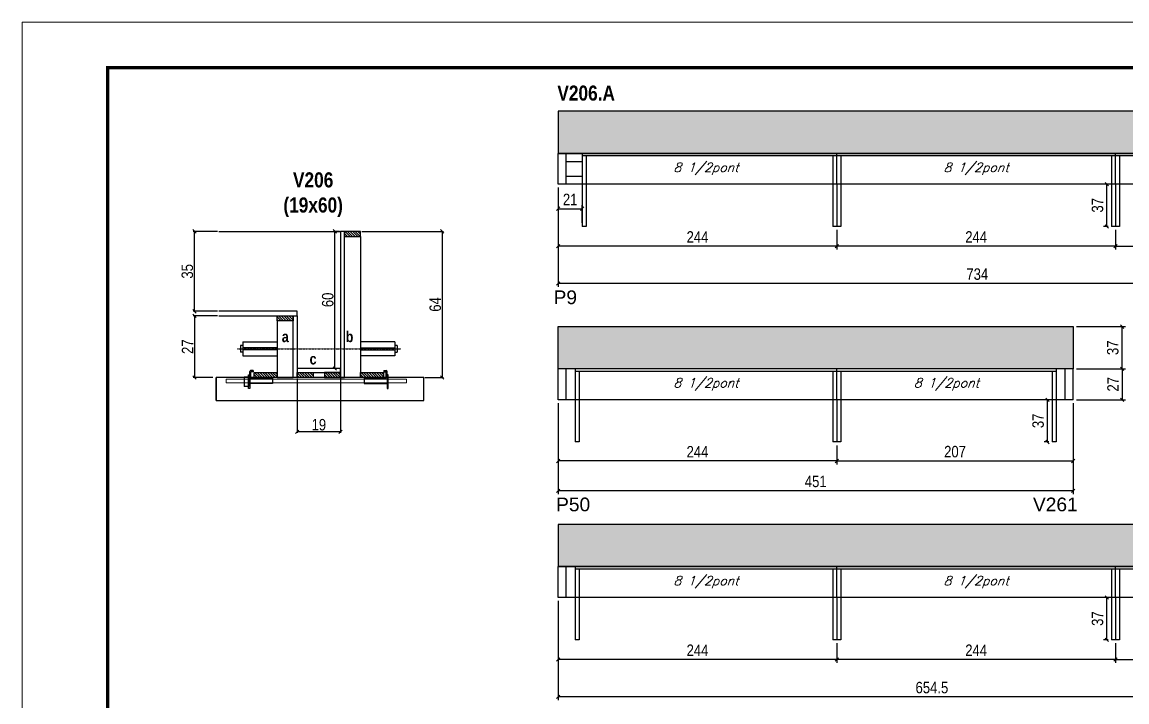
# Model space of a CAD drawing. Extents: x 3309 to 9590, y -2522 to 15424.
# Drawn here: x 4908 to 5875, y 11715 to 12311 of the extents above; entities that cross this region are included whole.
import ezdxf

# ---------------------------------------------------------------- set-up
doc = ezdxf.new("R2010")
doc.units = 0
doc.linetypes.add('DASHED', pattern=[0.75, 0.5, -0.25])
doc.linetypes.add('HIDDEN', pattern=[0.375, 0.25, -0.125])
for name, color, linetype in [('5', 5, 'Continuous'), ('barrote', 251, 'Continuous'), ('COTA', 241, 'Continuous'), ('detalhes', 4, 'Continuous'), ('NOMENCLATURA', 7, 'Continuous'), ('Painéis', 200, 'Continuous'), ('presilha', 1, 'Continuous'), ('SARR_2.2x10', 60, 'Continuous'), ('SARR_2.2x7', 40, 'Continuous'), ('SARR_3.5x7', 81, 'Continuous'), ('TENSOR', 3, 'Continuous'), ('texto', 7, 'Continuous')]:
    doc.layers.add(name, color=color, linetype=linetype)
for name, color, linetype, lineweight in [('CONCRETO', 251, 'Continuous', 25), ('Folhas', 255, 'Continuous', 9), ('SARRAFO DE PRESSAO', 251, 'DASHED', 9), ('SCO-___-LAJ', 2, 'Continuous', 0)]:
    doc.layers.add(name, color=color, linetype=linetype, lineweight=lineweight)
doc.styles.add('COTA TECNICA', font='techl___.ttf', dxfattribs={"height": 10})
doc.styles.add('COTA TECNICA 2X', font='techl___.ttf', dxfattribs={"height": 10})
doc.styles.add('Romans', font='romans.shx')
doc.styles.get("Standard").update_dxf_attribs({"font": 'arial.ttf'})
doc.styles.add('TECNICA', font='techb___.ttf', dxfattribs={"height": 10})
doc.dimstyles.new('PAINEL', dxfattribs={"dimtxt": 10, "dimasz": 3, "dimexe": 3, "dimexo": 3, "dimgap": 3, "dimtad": 1, "dimdec": 1, "dimzin": 12, "dimdsep": 46, "dimtxsty": 'COTA TECNICA', "dimblk1": 'OBLIQUE', "dimblk2": 'OBLIQUE', "dimsah": 1, "dimcen": 0.9, "dimclrd": 4, "dimclre": 4, "dimclrt": 240, "dimadec": 1, "dimazin": 3, "dimtfac": 1, "dimtdec": 1, "dimtmove": 0, "dimatfit": 3, "dimfxl": 1, "dimtolj": 1, "dimtzin": 12, "dimarcsym": 0})
doc.dimstyles.new('SECAO', dxfattribs={"dimscale": 0.333333, "dimtxt": 5, "dimasz": 9, "dimexe": 3, "dimexo": 3, "dimgap": 3, "dimtad": 1, "dimdec": 1, "dimlfac": 0.5, "dimzin": 12, "dimdsep": 46, "dimtxsty": 'COTA TECNICA 2X', "dimblk1": 'OBLIQUE', "dimblk2": 'OBLIQUE', "dimsah": 1, "dimcen": 0.9, "dimclrd": 4, "dimclre": 4, "dimclrt": 240, "dimadec": 1, "dimazin": 3, "dimtfac": 1, "dimtdec": 1, "dimtmove": 0, "dimatfit": 3, "dimfxl": 1, "dimtolj": 1, "dimtzin": 12, "dimarcsym": 0})
pattern_1 = [(135, (38384.258, -111512.7385), (-1.122532015, -1.122532015), [])]

# ---------------------------------------------------------------- blocks, each defined once
blk = doc.blocks.new('9999999999')
at = {"layer": 'Folhas'}
blk.add_lwpolyline([(98138.98, 34190.21), (99623.98, 34190.21), (99623.98, 35240.21), (98138.98, 35240.21)], close=True, dxfattribs=at)
at = {"layer": 'Folhas', "color": 30, "const_width": 3}
blk.add_lwpolyline([(98213.98, 34230.21), (99583.98, 34230.21), (99583.98, 35200.21), (98213.98, 35200.21)], close=True, dxfattribs=at)
blk = doc.blocks.new('_Oblique')
at = {"color": 0, "linetype": 'ByBlock', "lineweight": -2}
blk.add_line((-0.5, -0.5), (0.5, 0.5), dxfattribs=at)
blk = doc.blocks.new('*D262')
at = {"layer": 'COTA', "color": 4, "lineweight": -2, "transparency": 16777216}
for p, q in [((5148.72, 11998.43), (5148.72, 11950.96)), ((5186.72, 11998.43), (5186.72, 11950.96)), ((5186.72, 11951.96), (5148.72, 11951.96))]:
    blk.add_line(p, q, dxfattribs=at)
at = {"layer": 'Defpoints', "color": 0, "transparency": 16777216}
for p in [(5148.72, 11999.43), (5186.72, 11999.43), (5148.72, 11951.96)]:
    blk.add_point(p, dxfattribs=at)
at = {"layer": 'COTA', "color": 4, "lineweight": -2, "transparency": 16777216, "xscale": 3, "yscale": 3, "zscale": 3, "rotation": 180}
blk.add_blockref('_Oblique', (5148.72, 11951.96), dxfattribs=at)
at = {"layer": 'COTA', "color": 4, "lineweight": -2, "transparency": 16777216, "xscale": 3, "yscale": 3, "zscale": 3}
blk.add_blockref('_Oblique', (5186.72, 11951.96), dxfattribs=at)
at = {"layer": 'COTA', "color": 240, "transparency": 16777216, "insert": (5167.72, 11958.05), "char_height": 10, "attachment_point": 5, "style": 'COTA TECNICA 2X'}
blk.add_mtext('\\A1;19', dxfattribs=at)
blk = doc.blocks.new('PRESILHA METÁLICA 1')
at = {"layer": 'presilha'}
for p, q in [((6, 15.5), (7.5, 15.5)), ((6, -2.5), (6, 15.5)), ((7.5, 10.6), (7.5, 19.9)), ((7.5, 15.5), (7.5, -2.5)), ((12, 21), (8.6, 21)), ((9, 11.6), (9, 18.9)), ((12, 19.5), (9.6, 19.5)), ((12, 21), (12, 19.5)), ((0, 13), (6, 13)), ((0, 13), (0, 0)), ((6, 0), (0, 0)), ((6, 13), (6, 0)), ((37.5, 4.1), (7.5, 4.1)), ((37.5, 11), (9.6, 11)), ((37.5, 11), (37.5, 4.1)), ((7.5, -2.5), (6, -2.5))]:
    blk.add_line(p, q, dxfattribs=at)
for centre, radius, start, end in [((8.6, 19.9), 1.14, 90, 180), ((9.6, 18.9), 0.57, 90, 180), ((9.6, 11.6), 0.57, 180, 270)]:
    blk.add_arc(centre, radius, start, end, dxfattribs=at)
blk = doc.blocks.new('PRESILHA METÁLICA 2')
at = {"layer": 'presilha'}
for p, q in [((-5.2, 23.5), (-5.2, 22)), ((-5.2, 23.5), (-1.9, 23.5)), ((-5.2, 22), (-2.8, 22)), ((-2.2, 14.1), (-2.2, 21.4)), ((0.8, 18), (-0.8, 18)), ((-0.8, 18), (-0.8, 0)), ((-0.8, 14.6), (-0.8, 22.4)), ((0.8, 0), (0.8, 18)), ((-30.8, 13.5), (-30.8, 6.6)), ((-30.8, 13.5), (-2.8, 13.5)), ((-30.8, 6.6), (-0.8, 6.6)), ((-0.8, 0), (0.8, 0))]:
    blk.add_line(p, q, dxfattribs=at)
for centre, radius, start, end in [((-2.8, 21.4), 0.57, 0, 90), ((-1.9, 22.4), 1.14, 0, 90), ((-2.8, 14.1), 0.57, 270, 0)]:
    blk.add_arc(centre, radius, start, end, dxfattribs=at)
blk = doc.blocks.new('*D263')
at = {"layer": 'COTA', "color": 4, "lineweight": -2, "transparency": 16777216}
for p, q in [((5205.32, 12127.43), (5276.77, 12127.43)), ((5275.77, 12127.43), (5275.77, 11999.43)), ((5260.53, 11999.43), (5276.77, 11999.43))]:
    blk.add_line(p, q, dxfattribs=at)
at = {"layer": 'Defpoints', "color": 0, "transparency": 16777216}
for p in [(5204.32, 12127.43), (5259.53, 11999.43), (5275.77, 11999.43)]:
    blk.add_point(p, dxfattribs=at)
at = {"layer": 'COTA', "color": 4, "lineweight": -2, "transparency": 16777216, "xscale": 3, "yscale": 3, "zscale": 3}
for p, rotation in [((5275.77, 12127.43), 90), ((5275.77, 11999.43), 270)]:
    blk.add_blockref('_Oblique', p, dxfattribs=dict(at, rotation=rotation))
at = {"layer": 'COTA', "color": 240, "transparency": 16777216, "insert": (5269.66, 12063.43), "char_height": 10, "attachment_point": 5, "rotation": 90, "style": 'COTA TECNICA 2X'}
blk.add_mtext('\\A1;64', dxfattribs=at)
blk = doc.blocks.new('*D264')
at = {"layer": 'COTA', "color": 4, "lineweight": -2, "transparency": 16777216}
for p, q in [((5079.02, 12053.43), (5057.8, 12053.43)), ((5058.8, 12053.43), (5058.8, 11999.43)), ((5074.91, 11999.43), (5057.8, 11999.43))]:
    blk.add_line(p, q, dxfattribs=at)
at = {"layer": 'Defpoints', "color": 0, "transparency": 16777216}
for p in [(5080.02, 12053.43), (5058.8, 11999.43), (5075.91, 11999.43)]:
    blk.add_point(p, dxfattribs=at)
at = {"layer": 'COTA', "color": 4, "lineweight": -2, "transparency": 16777216, "xscale": 3, "yscale": 3, "zscale": 3}
for p, rotation in [((5058.8, 12053.43), 90), ((5058.8, 11999.43), 270)]:
    blk.add_blockref('_Oblique', p, dxfattribs=dict(at, rotation=rotation))
at = {"layer": 'COTA', "color": 240, "transparency": 16777216, "insert": (5052.73, 12026.43), "char_height": 10, "attachment_point": 5, "rotation": 90, "style": 'COTA TECNICA 2X'}
blk.add_mtext('\\A1;27', dxfattribs=at)
blk = doc.blocks.new('*D265')
at = {"layer": 'COTA', "color": 4, "lineweight": -2, "transparency": 16777216}
for p, q in [((5185.72, 12127.43), (5180.65, 12127.43)), ((5181.65, 12007.43), (5181.65, 12127.43)), ((5185.72, 12007.43), (5180.65, 12007.43))]:
    blk.add_line(p, q, dxfattribs=at)
at = {"layer": 'Defpoints', "color": 0, "transparency": 16777216}
for p in [(5181.65, 12127.43), (5186.72, 12127.43), (5186.72, 12007.43)]:
    blk.add_point(p, dxfattribs=at)
at = {"layer": 'COTA', "color": 4, "lineweight": -2, "transparency": 16777216, "xscale": 3, "yscale": 3, "zscale": 3}
for p, rotation in [((5181.65, 12127.43), 90), ((5181.65, 12007.43), 270)]:
    blk.add_blockref('_Oblique', p, dxfattribs=dict(at, rotation=rotation))
at = {"layer": 'COTA', "color": 240, "transparency": 16777216, "insert": (5175.54, 12067.43), "char_height": 10, "attachment_point": 5, "rotation": 90, "style": 'COTA TECNICA 2X'}
blk.add_mtext('\\A1;60', dxfattribs=at)
blk = doc.blocks.new('*D266')
at = {"layer": 'COTA', "color": 4, "lineweight": -2, "transparency": 16777216}
for p, q in [((5079.02, 12127.43), (5057.8, 12127.43)), ((5058.8, 12057.43), (5058.8, 12127.43)), ((5079.02, 12057.43), (5057.8, 12057.43))]:
    blk.add_line(p, q, dxfattribs=at)
at = {"layer": 'Defpoints', "color": 0, "transparency": 16777216}
for p in [(5058.8, 12127.43), (5080.02, 12127.43), (5080.02, 12057.43)]:
    blk.add_point(p, dxfattribs=at)
at = {"layer": 'COTA', "color": 4, "lineweight": -2, "transparency": 16777216, "xscale": 3, "yscale": 3, "zscale": 3}
for p, rotation in [((5058.8, 12127.43), 90), ((5058.8, 12057.43), 270)]:
    blk.add_blockref('_Oblique', p, dxfattribs=dict(at, rotation=rotation))
at = {"layer": 'COTA', "color": 240, "transparency": 16777216, "insert": (5052.58, 12092.43), "char_height": 10, "attachment_point": 5, "rotation": 90, "style": 'COTA TECNICA 2X'}
blk.add_mtext('\\A1;35', dxfattribs=at)
blk = doc.blocks.new('*D267')
at = {"layer": 'COTA', "color": 4, "linetype": 'ByBlock', "lineweight": -2, "transparency": 16777216}
for p, q in [((5621.27, 12128.76), (5621.27, 12111.48)), ((5865.27, 12128.76), (5865.27, 12111.48)), ((5865.27, 12114.48), (5621.27, 12114.48))]:
    blk.add_line(p, q, dxfattribs=at)
at = {"layer": 'Defpoints', "color": 0, "linetype": 'ByBlock', "transparency": 16777216}
for p in [(5621.27, 12131.76), (5865.27, 12131.76), (5621.27, 12114.48)]:
    blk.add_point(p, dxfattribs=at)
at = {"layer": 'COTA', "color": 4, "linetype": 'ByBlock', "lineweight": -2, "transparency": 16777216, "xscale": 3, "yscale": 3, "zscale": 3, "rotation": 180}
blk.add_blockref('_Oblique', (5621.27, 12114.48), dxfattribs=at)
at = {"layer": 'COTA', "color": 4, "linetype": 'ByBlock', "lineweight": -2, "transparency": 16777216, "xscale": 3, "yscale": 3, "zscale": 3}
blk.add_blockref('_Oblique', (5865.27, 12114.48), dxfattribs=at)
at = {"layer": 'COTA', "color": 240, "linetype": 'ByBlock', "transparency": 16777216, "insert": (5743.27, 12122.55), "char_height": 10, "attachment_point": 5, "style": 'COTA TECNICA'}
blk.add_mtext('\\A1;244', dxfattribs=at)
blk = doc.blocks.new('*D268')
at = {"layer": 'COTA', "color": 4, "linetype": 'ByBlock', "lineweight": -2, "transparency": 16777216}
for p, q in [((5377.27, 12165.76), (5377.27, 12111.48)), ((5621.27, 12128.76), (5621.27, 12111.48)), ((5621.27, 12114.48), (5377.27, 12114.48))]:
    blk.add_line(p, q, dxfattribs=at)
at = {"layer": 'Defpoints', "color": 0, "linetype": 'ByBlock', "transparency": 16777216}
for p in [(5377.27, 12168.76), (5621.27, 12131.76), (5377.27, 12114.48)]:
    blk.add_point(p, dxfattribs=at)
at = {"layer": 'COTA', "color": 4, "linetype": 'ByBlock', "lineweight": -2, "transparency": 16777216, "xscale": 3, "yscale": 3, "zscale": 3, "rotation": 180}
blk.add_blockref('_Oblique', (5377.27, 12114.48), dxfattribs=at)
at = {"layer": 'COTA', "color": 4, "linetype": 'ByBlock', "lineweight": -2, "transparency": 16777216, "xscale": 3, "yscale": 3, "zscale": 3}
blk.add_blockref('_Oblique', (5621.27, 12114.48), dxfattribs=at)
at = {"layer": 'COTA', "color": 240, "linetype": 'ByBlock', "transparency": 16777216, "insert": (5499.27, 12122.55), "char_height": 10, "attachment_point": 5, "style": 'COTA TECNICA'}
blk.add_mtext('\\A1;244', dxfattribs=at)
blk = doc.blocks.new('*D269')
at = {"layer": 'COTA', "color": 4, "linetype": 'ByBlock', "lineweight": -2, "transparency": 16777216}
for p, q in [((5377.27, 12165.76), (5377.27, 12078.71)), ((6111.27, 12165.76), (6111.27, 12078.71)), ((6111.27, 12081.71), (5377.27, 12081.71))]:
    blk.add_line(p, q, dxfattribs=at)
at = {"layer": 'Defpoints', "color": 0, "linetype": 'ByBlock', "transparency": 16777216}
for p in [(5377.27, 12168.76), (6111.27, 12168.76), (5377.27, 12081.71)]:
    blk.add_point(p, dxfattribs=at)
at = {"layer": 'COTA', "color": 4, "linetype": 'ByBlock', "lineweight": -2, "transparency": 16777216, "xscale": 3, "yscale": 3, "zscale": 3, "rotation": 180}
blk.add_blockref('_Oblique', (5377.27, 12081.71), dxfattribs=at)
at = {"layer": 'COTA', "color": 4, "linetype": 'ByBlock', "lineweight": -2, "transparency": 16777216, "xscale": 3, "yscale": 3, "zscale": 3}
blk.add_blockref('_Oblique', (6111.27, 12081.71), dxfattribs=at)
at = {"layer": 'COTA', "color": 240, "linetype": 'ByBlock', "transparency": 16777216, "insert": (5744.27, 12089.93), "char_height": 10, "attachment_point": 5, "style": 'COTA TECNICA'}
blk.add_mtext('\\A1;734', dxfattribs=at)
blk = doc.blocks.new('*D273')
at = {"layer": 'COTA', "color": 4, "lineweight": -2, "transparency": 16777216}
for p, q in [((6111.27, 12165.76), (6111.27, 12111.48)), ((5865.27, 12128.76), (5865.27, 12111.48)), ((5865.27, 12114.48), (6111.27, 12114.48))]:
    blk.add_line(p, q, dxfattribs=at)
at = {"layer": 'Defpoints', "color": 0, "transparency": 16777216}
for p in [(6111.27, 12168.76), (5865.27, 12131.76), (6111.27, 12114.48)]:
    blk.add_point(p, dxfattribs=at)
at = {"layer": 'COTA', "color": 4, "lineweight": -2, "transparency": 16777216, "xscale": 3, "yscale": 3, "zscale": 3, "rotation": 180}
blk.add_blockref('_Oblique', (5865.27, 12114.48), dxfattribs=at)
at = {"layer": 'COTA', "color": 4, "lineweight": -2, "transparency": 16777216, "xscale": 3, "yscale": 3, "zscale": 3}
blk.add_blockref('_Oblique', (6111.27, 12114.48), dxfattribs=at)
at = {"layer": 'COTA', "color": 240, "transparency": 16777216, "insert": (5988.27, 12122.58), "char_height": 10, "attachment_point": 5, "style": 'COTA TECNICA'}
blk.add_mtext('\\A1;246', dxfattribs=at)
blk = doc.blocks.new('*D274')
at = {"layer": 'COTA', "color": 4, "lineweight": -2, "transparency": 16777216}
for p, q in [((5377.27, 12165.76), (5377.27, 12144.31)), ((5377.27, 12147.31), (5398.27, 12147.31)), ((5398.27, 12134.76), (5398.27, 12150.31))]:
    blk.add_line(p, q, dxfattribs=at)
at = {"layer": 'Defpoints', "color": 0, "transparency": 16777216}
for p in [(5377.27, 12168.76), (5398.27, 12147.31), (5398.27, 12131.76)]:
    blk.add_point(p, dxfattribs=at)
at = {"layer": 'COTA', "color": 4, "lineweight": -2, "transparency": 16777216, "xscale": 3, "yscale": 3, "zscale": 3, "rotation": 180}
blk.add_blockref('_Oblique', (5377.27, 12147.31), dxfattribs=at)
at = {"layer": 'COTA', "color": 4, "lineweight": -2, "transparency": 16777216, "xscale": 3, "yscale": 3, "zscale": 3}
blk.add_blockref('_Oblique', (5398.27, 12147.31), dxfattribs=at)
at = {"layer": 'COTA', "color": 240, "transparency": 16777216, "insert": (5387.77, 12155.37), "char_height": 10, "attachment_point": 5, "style": 'COTA TECNICA'}
blk.add_mtext('\\A1;21', dxfattribs=at)
blk = doc.blocks.new('*D275')
at = {"layer": 'COTA', "color": 4, "linetype": 'ByBlock', "lineweight": -2, "transparency": 16777216}
for p, q in [((5377.27, 11976.99), (5377.27, 11923.36)), ((5621.27, 11939.99), (5621.27, 11923.36)), ((5621.27, 11926.36), (5377.27, 11926.36))]:
    blk.add_line(p, q, dxfattribs=at)
at = {"layer": 'Defpoints', "color": 0, "linetype": 'ByBlock', "transparency": 16777216}
for p in [(5377.27, 11979.99), (5621.27, 11942.99), (5377.27, 11926.36)]:
    blk.add_point(p, dxfattribs=at)
at = {"layer": 'COTA', "color": 4, "linetype": 'ByBlock', "lineweight": -2, "transparency": 16777216, "xscale": 3, "yscale": 3, "zscale": 3, "rotation": 180}
blk.add_blockref('_Oblique', (5377.27, 11926.36), dxfattribs=at)
at = {"layer": 'COTA', "color": 4, "linetype": 'ByBlock', "lineweight": -2, "transparency": 16777216, "xscale": 3, "yscale": 3, "zscale": 3}
blk.add_blockref('_Oblique', (5621.27, 11926.36), dxfattribs=at)
at = {"layer": 'COTA', "color": 240, "linetype": 'ByBlock', "transparency": 16777216, "insert": (5499.27, 11934.44), "char_height": 10, "attachment_point": 5, "style": 'COTA TECNICA'}
blk.add_mtext('\\A1;244', dxfattribs=at)
blk = doc.blocks.new('*D276')
at = {"layer": 'COTA', "color": 4, "lineweight": -2, "transparency": 16777216}
for p, q in [((5831.27, 12006.99), (5874.16, 12006.99)), ((5871.16, 12006.99), (5871.16, 11979.99)), ((5831.27, 11979.99), (5874.16, 11979.99))]:
    blk.add_line(p, q, dxfattribs=at)
at = {"layer": 'Defpoints', "color": 0, "transparency": 16777216}
for p in [(5828.27, 12006.99), (5828.27, 11979.99), (5871.16, 11979.99)]:
    blk.add_point(p, dxfattribs=at)
at = {"layer": 'COTA', "color": 4, "lineweight": -2, "transparency": 16777216, "xscale": 3, "yscale": 3, "zscale": 3}
for p, rotation in [((5871.16, 12006.99), 90), ((5871.16, 11979.99), 270)]:
    blk.add_blockref('_Oblique', p, dxfattribs=dict(at, rotation=rotation))
at = {"layer": 'COTA', "color": 240, "transparency": 16777216, "insert": (5863.09, 11993.49), "char_height": 10, "attachment_point": 5, "rotation": 90, "style": 'COTA TECNICA'}
blk.add_mtext('\\A1;27', dxfattribs=at)
blk = doc.blocks.new('*D277')
at = {"layer": 'COTA', "color": 4, "lineweight": -2, "transparency": 16777216}
for p, q in [((5831.27, 12043.99), (5874.16, 12043.99)), ((5871.16, 12006.99), (5871.16, 12043.99)), ((5831.27, 12006.99), (5874.16, 12006.99))]:
    blk.add_line(p, q, dxfattribs=at)
at = {"layer": 'Defpoints', "color": 0, "transparency": 16777216}
for p in [(5828.27, 12043.99), (5871.16, 12043.99), (5828.27, 12006.99)]:
    blk.add_point(p, dxfattribs=at)
at = {"layer": 'COTA', "color": 4, "lineweight": -2, "transparency": 16777216, "xscale": 3, "yscale": 3, "zscale": 3}
for p, rotation in [((5871.16, 12043.99), 90), ((5871.16, 12006.99), 270)]:
    blk.add_blockref('_Oblique', p, dxfattribs=dict(at, rotation=rotation))
at = {"layer": 'COTA', "color": 240, "transparency": 16777216, "insert": (5862.94, 12025.49), "char_height": 10, "attachment_point": 5, "rotation": 90, "style": 'COTA TECNICA'}
blk.add_mtext('\\A1;37', dxfattribs=at)
blk = doc.blocks.new('*D278')
at = {"layer": 'COTA', "color": 4, "lineweight": -2, "transparency": 16777216}
for p, q in [((5806.77, 11979.99), (5802.78, 11979.99)), ((5805.78, 11942.99), (5805.78, 11979.99)), ((5806.77, 11942.99), (5802.78, 11942.99))]:
    blk.add_line(p, q, dxfattribs=at)
at = {"layer": 'Defpoints', "color": 0, "transparency": 16777216}
for p in [(5805.78, 11979.99), (5809.77, 11979.99), (5809.77, 11942.99)]:
    blk.add_point(p, dxfattribs=at)
at = {"layer": 'COTA', "color": 4, "lineweight": -2, "transparency": 16777216, "xscale": 3, "yscale": 3, "zscale": 3}
for p, rotation in [((5805.78, 11979.99), 90), ((5805.78, 11942.99), 270)]:
    blk.add_blockref('_Oblique', p, dxfattribs=dict(at, rotation=rotation))
at = {"layer": 'COTA', "color": 240, "transparency": 16777216, "insert": (5797.56, 11961.49), "char_height": 10, "attachment_point": 5, "rotation": 90, "style": 'COTA TECNICA'}
blk.add_mtext('\\A1;37', dxfattribs=at)
blk = doc.blocks.new('*D279')
at = {"layer": 'COTA', "color": 4, "lineweight": -2, "transparency": 16777216}
for p, q in [((5828.27, 11976.99), (5828.27, 11923.36)), ((5621.27, 11939.99), (5621.27, 11923.36)), ((5621.27, 11926.36), (5828.27, 11926.36))]:
    blk.add_line(p, q, dxfattribs=at)
at = {"layer": 'Defpoints', "color": 0, "transparency": 16777216}
for p in [(5828.27, 11979.99), (5621.27, 11942.99), (5828.27, 11926.36)]:
    blk.add_point(p, dxfattribs=at)
at = {"layer": 'COTA', "color": 4, "lineweight": -2, "transparency": 16777216, "xscale": 3, "yscale": 3, "zscale": 3, "rotation": 180}
blk.add_blockref('_Oblique', (5621.27, 11926.36), dxfattribs=at)
at = {"layer": 'COTA', "color": 4, "lineweight": -2, "transparency": 16777216, "xscale": 3, "yscale": 3, "zscale": 3}
blk.add_blockref('_Oblique', (5828.27, 11926.36), dxfattribs=at)
at = {"layer": 'COTA', "color": 240, "transparency": 16777216, "insert": (5724.77, 11934.47), "char_height": 10, "attachment_point": 5, "style": 'COTA TECNICA'}
blk.add_mtext('\\A1;207', dxfattribs=at)
blk = doc.blocks.new('*D280')
at = {"layer": 'COTA', "color": 4, "lineweight": -2, "transparency": 16777216}
for p, q in [((5858.77, 12168.76), (5854.78, 12168.76)), ((5857.78, 12131.76), (5857.78, 12168.76)), ((5858.77, 12131.76), (5854.78, 12131.76))]:
    blk.add_line(p, q, dxfattribs=at)
at = {"layer": 'Defpoints', "color": 0, "transparency": 16777216}
for p in [(5857.78, 12168.76), (5861.77, 12168.76), (5861.77, 12131.76)]:
    blk.add_point(p, dxfattribs=at)
at = {"layer": 'COTA', "color": 4, "lineweight": -2, "transparency": 16777216, "xscale": 3, "yscale": 3, "zscale": 3}
for p, rotation in [((5857.78, 12168.76), 90), ((5857.78, 12131.76), 270)]:
    blk.add_blockref('_Oblique', p, dxfattribs=dict(at, rotation=rotation))
at = {"layer": 'COTA', "color": 240, "transparency": 16777216, "insert": (5849.56, 12150.26), "char_height": 10, "attachment_point": 5, "rotation": 90, "style": 'COTA TECNICA'}
blk.add_mtext('\\A1;37', dxfattribs=at)
blk = doc.blocks.new('*D281')
at = {"layer": 'COTA', "color": 4, "linetype": 'ByBlock', "lineweight": -2, "transparency": 16777216}
for p, q in [((5621.27, 11766.8), (5621.27, 11749.52)), ((5865.27, 11766.8), (5865.27, 11749.52)), ((5865.27, 11752.52), (5621.27, 11752.52))]:
    blk.add_line(p, q, dxfattribs=at)
at = {"layer": 'Defpoints', "color": 0, "linetype": 'ByBlock', "transparency": 16777216}
for p in [(5621.27, 11769.8), (5865.27, 11769.8), (5621.27, 11752.52)]:
    blk.add_point(p, dxfattribs=at)
at = {"layer": 'COTA', "color": 4, "linetype": 'ByBlock', "lineweight": -2, "transparency": 16777216, "xscale": 3, "yscale": 3, "zscale": 3, "rotation": 180}
blk.add_blockref('_Oblique', (5621.27, 11752.52), dxfattribs=at)
at = {"layer": 'COTA', "color": 4, "linetype": 'ByBlock', "lineweight": -2, "transparency": 16777216, "xscale": 3, "yscale": 3, "zscale": 3}
blk.add_blockref('_Oblique', (5865.27, 11752.52), dxfattribs=at)
at = {"layer": 'COTA', "color": 240, "linetype": 'ByBlock', "transparency": 16777216, "insert": (5743.27, 11760.59), "char_height": 10, "attachment_point": 5, "style": 'COTA TECNICA'}
blk.add_mtext('\\A1;244', dxfattribs=at)
blk = doc.blocks.new('*D282')
at = {"layer": 'COTA', "color": 4, "linetype": 'ByBlock', "lineweight": -2, "transparency": 16777216}
for p, q in [((5377.27, 11803.8), (5377.27, 11749.52)), ((5621.27, 11766.8), (5621.27, 11749.52)), ((5621.27, 11752.52), (5377.27, 11752.52))]:
    blk.add_line(p, q, dxfattribs=at)
at = {"layer": 'Defpoints', "color": 0, "linetype": 'ByBlock', "transparency": 16777216}
for p in [(5377.27, 11806.8), (5621.27, 11769.8), (5377.27, 11752.52)]:
    blk.add_point(p, dxfattribs=at)
at = {"layer": 'COTA', "color": 4, "linetype": 'ByBlock', "lineweight": -2, "transparency": 16777216, "xscale": 3, "yscale": 3, "zscale": 3, "rotation": 180}
blk.add_blockref('_Oblique', (5377.27, 11752.52), dxfattribs=at)
at = {"layer": 'COTA', "color": 4, "linetype": 'ByBlock', "lineweight": -2, "transparency": 16777216, "xscale": 3, "yscale": 3, "zscale": 3}
blk.add_blockref('_Oblique', (5621.27, 11752.52), dxfattribs=at)
at = {"layer": 'COTA', "color": 240, "linetype": 'ByBlock', "transparency": 16777216, "insert": (5499.27, 11760.59), "char_height": 10, "attachment_point": 5, "style": 'COTA TECNICA'}
blk.add_mtext('\\A1;244', dxfattribs=at)
blk = doc.blocks.new('*D284')
at = {"layer": 'COTA', "color": 4, "linetype": 'ByBlock', "lineweight": -2, "transparency": 16777216}
for p, q in [((5377.27, 11803.8), (5377.27, 11716.76)), ((6031.77, 11803.8), (6031.77, 11716.76)), ((6031.77, 11719.76), (5377.27, 11719.76))]:
    blk.add_line(p, q, dxfattribs=at)
at = {"layer": 'Defpoints', "color": 0, "linetype": 'ByBlock', "transparency": 16777216}
for p in [(5377.27, 11806.8), (6031.77, 11806.8), (5377.27, 11719.76)]:
    blk.add_point(p, dxfattribs=at)
at = {"layer": 'COTA', "color": 4, "linetype": 'ByBlock', "lineweight": -2, "transparency": 16777216, "xscale": 3, "yscale": 3, "zscale": 3, "rotation": 180}
blk.add_blockref('_Oblique', (5377.27, 11719.76), dxfattribs=at)
at = {"layer": 'COTA', "color": 4, "linetype": 'ByBlock', "lineweight": -2, "transparency": 16777216, "xscale": 3, "yscale": 3, "zscale": 3}
blk.add_blockref('_Oblique', (6031.77, 11719.76), dxfattribs=at)
at = {"layer": 'COTA', "color": 240, "linetype": 'ByBlock', "transparency": 16777216, "insert": (5704.52, 11727.86), "char_height": 10, "attachment_point": 5, "style": 'COTA TECNICA'}
blk.add_mtext('\\A1;654.5', dxfattribs=at)
blk = doc.blocks.new('*D288')
at = {"layer": 'COTA', "color": 4, "lineweight": -2, "transparency": 16777216}
for p, q in [((6031.77, 11803.8), (6031.77, 11749.52)), ((5865.27, 11766.8), (5865.27, 11749.52)), ((5865.27, 11752.52), (6031.77, 11752.52))]:
    blk.add_line(p, q, dxfattribs=at)
at = {"layer": 'Defpoints', "color": 0, "transparency": 16777216}
for p in [(6031.77, 11806.8), (5865.27, 11769.8), (6031.77, 11752.52)]:
    blk.add_point(p, dxfattribs=at)
at = {"layer": 'COTA', "color": 4, "lineweight": -2, "transparency": 16777216, "xscale": 3, "yscale": 3, "zscale": 3, "rotation": 180}
blk.add_blockref('_Oblique', (5865.27, 11752.52), dxfattribs=at)
at = {"layer": 'COTA', "color": 4, "lineweight": -2, "transparency": 16777216, "xscale": 3, "yscale": 3, "zscale": 3}
blk.add_blockref('_Oblique', (6031.77, 11752.52), dxfattribs=at)
at = {"layer": 'COTA', "color": 240, "transparency": 16777216, "insert": (5948.52, 11760.63), "char_height": 10, "attachment_point": 5, "style": 'COTA TECNICA'}
blk.add_mtext('\\A1;166.5', dxfattribs=at)
blk = doc.blocks.new('*D283')
at = {"layer": 'COTA', "color": 4, "lineweight": -2, "transparency": 16777216}
for p, q in [((5858.77, 11806.8), (5854.78, 11806.8)), ((5857.78, 11769.8), (5857.78, 11806.8)), ((5858.77, 11769.8), (5854.78, 11769.8))]:
    blk.add_line(p, q, dxfattribs=at)
at = {"layer": 'Defpoints', "color": 0, "transparency": 16777216}
for p in [(5857.78, 11806.8), (5861.77, 11806.8), (5861.77, 11769.8)]:
    blk.add_point(p, dxfattribs=at)
at = {"layer": 'COTA', "color": 4, "lineweight": -2, "transparency": 16777216, "xscale": 3, "yscale": 3, "zscale": 3}
for p, rotation in [((5857.78, 11806.8), 90), ((5857.78, 11769.8), 270)]:
    blk.add_blockref('_Oblique', p, dxfattribs=dict(at, rotation=rotation))
at = {"layer": 'COTA', "color": 240, "transparency": 16777216, "insert": (5849.56, 11788.3), "char_height": 10, "attachment_point": 5, "rotation": 90, "style": 'COTA TECNICA'}
blk.add_mtext('\\A1;37', dxfattribs=at)
blk = doc.blocks.new('*D1119')
at = {"layer": 'COTA', "color": 4, "lineweight": -2, "transparency": 16777216}
for p, q in [((5377.27, 11976.99), (5377.27, 11897.28)), ((5828.27, 11976.99), (5828.27, 11897.28)), ((5828.27, 11900.28), (5377.27, 11900.28))]:
    blk.add_line(p, q, dxfattribs=at)
at = {"layer": 'Defpoints', "color": 0, "transparency": 16777216}
for p in [(5377.27, 11979.99), (5828.27, 11979.99), (5377.27, 11900.28)]:
    blk.add_point(p, dxfattribs=at)
at = {"layer": 'COTA', "color": 4, "lineweight": -2, "transparency": 16777216, "xscale": 3, "yscale": 3, "zscale": 3, "rotation": 180}
blk.add_blockref('_Oblique', (5377.27, 11900.28), dxfattribs=at)
at = {"layer": 'COTA', "color": 4, "lineweight": -2, "transparency": 16777216, "xscale": 3, "yscale": 3, "zscale": 3}
blk.add_blockref('_Oblique', (5828.27, 11900.28), dxfattribs=at)
at = {"layer": 'COTA', "color": 240, "transparency": 16777216, "insert": (5602.77, 11908.39), "char_height": 10, "attachment_point": 5, "style": 'COTA TECNICA'}
blk.add_mtext('\\A1;451', dxfattribs=at)

msp = doc.modelspace()

# ---------------------------------------------------------------- hatches: boundary and pattern name
at = {"layer": 'COTA'}
h = msp.add_hatch(dxfattribs=at)
h.set_pattern_fill('AR-CONC', color=256, scale=0.03)
h.set_pattern_definition([(50, (-7.4543, -778.8337), (5.46554, -0.4781726), [0.5715, -6.2865]), (355, (-7.454, -778.834), (-1.0573026, 5.7317054), [0.4572, -5.0292175]), (100.451445, (-6.999, -778.8736), (4.4082374, 5.2535326), [0.4857003, -5.3427073]), (46.1842, (-7.454, -777.31), (8.1323712, -1.2612698), [0.85725, -9.42975]), (96.63556, (-6.7766, -777.415), (7.122124, 7.4227837), [0.7285507, -8.0140682]), (351.18415, (-7.454, -777.31), (7.122124, 7.4227837), [0.685799, -7.543792]), (21, (-6.6923, -777.6907), (4.5484317, -3.067956), [0.5715, -6.2865]), (326, (-6.692, -777.691), (1.8540609, 5.525639), [0.4572, -5.0292]), (71.451445, (-6.313, -777.9464), (6.4024926, 2.457683), [0.4857003, -5.3426981]), (37.5, (-7.4543, -778.8337), (0.0926581, 2.53665117), [0, -4.96824, 0, -5.1054, 0, -5.04825]), (7.5, (-7.4543, -778.8337), (2.0045899, 3.00541724), [0, -2.91084, 0, -4.85394, 0, -1.92405]), (327.5, (-9.1535, -778.8337), (4.06771786, -0.17186232), [0, -1.905, 0, -5.9436, 0, -7.8867]), (317.5, (-9.9155, -778.8337), (4.4438754, 0.7627947), [0, -2.4765, 0, -3.94716, 0, -5.6007])])
h.paths.add_polyline_path([(5377.27, 12232.76), (5377.27, 12195.76), (6111.27, 12195.76), (6111.27, 12232.76)])
h = msp.add_hatch(dxfattribs=at)
h.set_pattern_fill('AR-CONC', color=256, scale=0.03)
h.set_pattern_definition([(50, (-680.582, 1299.276), (5.46554, -0.4781726), [0.5715, -6.2865]), (355, (-680.582, 1299.276), (-1.0573026, 5.7317054), [0.4572, -5.0292175]), (100.451445, (-680.1267, 1299.236), (4.4082374, 5.2535326), [0.4857003, -5.3427073]), (46.1842, (-680.582, 1300.8), (8.1323712, -1.26127), [0.85725, -9.42975]), (96.63556, (-679.9044, 1300.695), (7.122124, 7.4227837), [0.7285507, -8.014068]), (351.18415, (-680.582, 1300.8), (7.122124, 7.422784), [0.685799, -7.543792]), (21, (-679.82, 1300.419), (4.5484317, -3.067956), [0.5715, -6.2865]), (326, (-679.82, 1300.419), (1.8540609, 5.525639), [0.4572, -5.0292]), (71.451445, (-679.441, 1300.163), (6.4024926, 2.457683), [0.4857003, -5.3426981]), (37.5, (-680.5821, 1299.2758), (0.0926581, 2.53665117), [0, -4.96824, 0, -5.1054, 0, -5.04825]), (7.5, (-680.5821, 1299.2758), (2.0045899, 3.00541724), [0, -2.91084, 0, -4.85394, 0, -1.92405]), (327.5, (-682.2814, 1299.2758), (4.06771786, -0.17186232), [0, -1.905, 0, -5.9436, 0, -7.8867]), (317.5, (-683.0434, 1299.2758), (4.4438754, 0.7627947), [0, -2.4765, 0, -3.94716, 0, -5.6007])])
h.paths.add_polyline_path([(5377.27, 12043.99), (5377.27, 12006.99), (5828.27, 12006.99), (5828.27, 12043.99)])
h = msp.add_hatch(dxfattribs=at)
h.set_pattern_fill('AR-CONC', color=256, scale=0.03)
h.set_pattern_definition([(50, (-9.4543, -1140.791), (5.46554, -0.4781726), [0.5715, -6.2865]), (355, (-9.454, -1140.791), (-1.0573026, 5.7317054), [0.4572, -5.0292175]), (100.451445, (-8.999, -1140.831), (4.4082374, 5.2535326), [0.4857003, -5.3427073]), (46.1842, (-9.454, -1139.267), (8.1323712, -1.2612698), [0.85725, -9.42975]), (96.63556, (-8.7766, -1139.372), (7.122124, 7.4227837), [0.7285507, -8.0140682]), (351.18415, (-9.454, -1139.267), (7.122124, 7.4227837), [0.685799, -7.543792]), (21, (-8.6923, -1139.648), (4.5484317, -3.067956), [0.5715, -6.2865]), (326, (-8.692, -1139.648), (1.8540609, 5.525639), [0.4572, -5.0292]), (71.451445, (-8.313, -1139.9037), (6.4024926, 2.457683), [0.4857003, -5.3426981]), (37.5, (-9.4543, -1140.791), (0.0926581, 2.53665117), [0, -4.96824, 0, -5.1054, 0, -5.04825]), (7.5, (-9.4543, -1140.791), (2.0045899, 3.00541724), [0, -2.91084, 0, -4.85394, 0, -1.92405]), (327.5, (-11.1535, -1140.791), (4.06771786, -0.17186232), [0, -1.905, 0, -5.9436, 0, -7.8867]), (317.5, (-11.9155, -1140.791), (4.4438754, 0.7627947), [0, -2.4765, 0, -3.94716, 0, -5.6007])])
h.paths.add_polyline_path([(5377.27, 11870.8), (5377.27, 11833.8), (6031.77, 11833.8), (6031.77, 11870.8)])
at = {"layer": 'SARR_2.2x10'}
h = msp.add_hatch(dxfattribs=at)
h.set_pattern_fill('ANSI31', color=256, scale=0.5, angle=90)
h.set_pattern_definition([(135, (38304.658, -111512.7385), (-1.122532015, -1.122532015), [])])
h.paths.add_polyline_path([(5111.12, 12003.83), (5111.12, 11999.43), (5131.12, 11999.43), (5131.12, 12003.83)])
h = msp.add_hatch(dxfattribs=at)
h.set_pattern_fill('ANSI31', color=256, scale=0.5, angle=90)
h.set_pattern_definition([(135, (38397.858, -111512.7385), (-1.122532015, -1.122532015), [])])
h.paths.add_polyline_path([(5204.32, 12003.83), (5204.32, 11999.43), (5224.32, 11999.43), (5224.32, 12003.83)])
at = {"layer": 'SARR_2.2x7'}
h = msp.add_hatch(dxfattribs=at)
h.set_pattern_fill('ANSI31', color=256, scale=0.5, angle=90)
h.set_pattern_definition([(135, (38318.658, -111389.1385), (-1.122532015, -1.122532015), [])])
h.paths.add_polyline_path([(5190.32, 12127.43), (5190.32, 12123.03), (5204.32, 12123.03), (5204.32, 12127.43)])
h = msp.add_hatch(dxfattribs=at)
h.set_pattern_fill('ANSI31', color=256, scale=0.5, angle=90)
h.set_pattern_definition([(135, (38298.658, -111463.1385), (-1.122532015, -1.122532015), [])])
h.paths.add_polyline_path([(5145.12, 12053.43), (5145.12, 12049.03), (5131.12, 12049.03), (5131.12, 12053.43)])
h = msp.add_hatch(dxfattribs=at)
h.set_pattern_fill('ANSI31', color=256, scale=0.5, angle=90)
h.set_pattern_definition(pattern_1)
h.paths.add_polyline_path([(5162.72, 11999.43), (5162.72, 12003.83), (5148.72, 12003.83), (5148.72, 11999.43)])
h = msp.add_hatch(dxfattribs=at)
h.set_pattern_fill('ANSI31', color=256, scale=0.5, angle=90)
h.set_pattern_definition(pattern_1)
h.paths.add_polyline_path([(5172.72, 12003.83), (5172.72, 11999.43), (5186.72, 11999.43), (5186.72, 12003.83)])

# ---------------------------------------------------------------- linework, layer by layer
at = {"ltscale": 3}
for p, q in [((5099.12, 12027.56), (5099.12, 12021.56)), ((5101.12, 12027.56), (5099.12, 12027.56)), ((5101.12, 12030.56), (5101.12, 12018.56)), ((5101.12, 12030.56), (5131.12, 12030.56)), ((5131.12, 12025.56), (5101.12, 12025.56)), ((5234.32, 12030.56), (5204.32, 12030.56)), ((5204.32, 12025.56), (5234.32, 12025.56)), ((5234.32, 12030.56), (5234.32, 12018.56)), ((5236.32, 12027.56), (5234.32, 12027.56)), ((5236.32, 12027.56), (5236.32, 12021.56)), ((5101.12, 12021.56), (5099.12, 12021.56)), ((5131.12, 12023.56), (5101.12, 12023.56)), ((5101.12, 12018.56), (5131.12, 12018.56)), ((5204.32, 12023.56), (5234.32, 12023.56)), ((5234.32, 12018.56), (5204.32, 12018.56)), ((5234.32, 12021.56), (5236.32, 12021.56))]:
    msp.add_line(p, q, dxfattribs=at)
at = {"layer": 'barrote'}
msp.add_lwpolyline([(5077.66, 11979.43), (5259.58, 11979.43), (5259.58, 11999.43), (5077.66, 11999.43)], close=True, dxfattribs=at)
at = {"layer": 'CONCRETO', "linetype": 'Continuous'}
msp.add_line((5080.02, 12127.43), (5186.72, 12127.43), dxfattribs=at)
at = {"layer": 'COTA'}
for p, q in [((5621.27, 12168.76), (5621.27, 12131.76)), ((5865.27, 12168.76), (5865.27, 12131.76)), ((5401.77, 12131.76), (5398.27, 12131.76)), ((5624.77, 12131.76), (5617.77, 12131.76)), ((5868.77, 12131.76), (5861.77, 12131.76)), ((5377.27, 12006.99), (5377.27, 12043.99)), ((5377.27, 12043.99), (5828.27, 12043.99)), ((5828.27, 12043.99), (5828.27, 12006.99)), ((5621.27, 11979.99), (5621.27, 11942.99)), ((5395.77, 11942.99), (5392.27, 11942.99)), ((5624.77, 11942.99), (5617.77, 11942.99)), ((5813.27, 11942.99), (5809.77, 11942.99)), ((5621.27, 11806.8), (5621.27, 11769.8)), ((5865.27, 11806.8), (5865.27, 11769.8)), ((5395.77, 11769.8), (5392.27, 11769.8)), ((5624.77, 11769.8), (5617.77, 11769.8)), ((5868.77, 11769.8), (5861.77, 11769.8))]:
    msp.add_line(p, q, dxfattribs=at)
for points in [[(5377.27, 12195.76), (6111.27, 12195.76), (6111.27, 12232.76), (5377.27, 12232.76)], [(5377.27, 11833.8), (6031.77, 11833.8), (6031.77, 11870.8), (5377.27, 11870.8)]]:
    msp.add_lwpolyline(points, close=True, dxfattribs=at)
at = {"layer": 'detalhes', "color": 250}
msp.add_line((5077.66, 11979.43), (5077.66, 11999.43), dxfattribs=at)
at = {"layer": 'Painéis', "linetype": 'ByBlock'}
for p, q in [((6111.27, 12195.76), (5377.27, 12195.76)), ((5377.27, 12168.76), (5377.27, 12195.76)), ((5621.27, 12168.76), (5621.27, 12195.76)), ((5865.27, 12168.76), (5865.27, 12195.76)), ((6111.27, 12168.76), (5377.27, 12168.76)), ((5828.27, 12006.99), (5377.27, 12006.99)), ((5377.27, 11979.99), (5377.27, 12006.99)), ((5621.27, 11979.99), (5621.27, 12006.99)), ((5828.27, 11979.99), (5828.27, 12006.99)), ((5828.27, 11979.99), (5377.27, 11979.99)), ((6031.77, 11833.8), (5377.27, 11833.8)), ((5377.27, 11806.8), (5377.27, 11833.8)), ((5621.27, 11806.8), (5621.27, 11833.8)), ((5865.27, 11806.8), (5865.27, 11833.8)), ((6031.77, 11806.8), (5377.27, 11806.8))]:
    msp.add_line(p, q, dxfattribs=at)
at = {"layer": 'Painéis', "linetype": 'Continuous'}
for points in [[(5190.32, 11999.43), (5190.32, 12127.43), (5186.72, 12127.43), (5186.72, 11999.43)], [(5145.12, 11999.43), (5145.12, 12053.43), (5148.72, 12053.43), (5148.72, 11999.43)], [(5186.72, 12007.43), (5148.72, 12007.43), (5148.72, 12003.83), (5186.72, 12003.83)]]:
    msp.add_lwpolyline(points, close=True, dxfattribs=at)
at = {"layer": 'Painéis', "linetype": 'Continuous', "elevation": 0}
msp.add_lwpolyline([(5080.02, 12053.43), (5148.72, 12053.43), (5148.72, 12057.43), (5080.02, 12057.43)], dxfattribs=at)
at = {"layer": 'SARR_2.2x10'}
for points in [[(5111.12, 12003.83), (5131.12, 12003.83), (5131.12, 11999.43), (5111.12, 11999.43)], [(5204.32, 12003.83), (5224.32, 12003.83), (5224.32, 11999.43), (5204.32, 11999.43)]]:
    msp.add_lwpolyline(points, close=True, dxfattribs=at)
at = {"layer": 'SARR_2.2x7', "linetype": 'Continuous'}
for p, q in [((5384.27, 12168.76), (5384.27, 12195.76)), ((5621.27, 12193.56), (5398.27, 12193.56)), ((5865.27, 12193.56), (5621.27, 12193.56)), ((6094.27, 12193.56), (5865.27, 12193.56)), ((5384.27, 12188.76), (5398.27, 12188.76)), ((5384.27, 12175.76), (5398.27, 12175.76)), ((5384.27, 11979.99), (5384.27, 12006.99)), ((5821.27, 11979.99), (5821.27, 12006.99)), ((5621.27, 12004.79), (5392.27, 12004.79)), ((5813.27, 12004.79), (5621.27, 12004.79)), ((5384.27, 11806.8), (5384.27, 11833.8)), ((5621.27, 11831.6), (5392.27, 11831.6)), ((5865.27, 11831.6), (5621.27, 11831.6)), ((6016.77, 11831.6), (5865.27, 11831.6))]:
    msp.add_line(p, q, dxfattribs=at)
at = {"layer": 'SARR_2.2x7', "elevation": 0}
for points in [[(5204.32, 12127.43), (5190.32, 12127.43), (5190.32, 12123.03), (5204.32, 12123.03)], [(5131.12, 12053.43), (5145.12, 12053.43), (5145.12, 12049.03), (5131.12, 12049.03)]]:
    msp.add_lwpolyline(points, close=True, dxfattribs=at)
at = {"layer": 'SARR_2.2x7'}
for points in [[(5148.72, 12003.83), (5162.72, 12003.83), (5162.72, 11999.43), (5148.72, 11999.43)], [(5186.72, 12003.83), (5172.72, 12003.83), (5172.72, 11999.43), (5186.72, 11999.43)]]:
    msp.add_lwpolyline(points, close=True, dxfattribs=at)
at = {"layer": 'SARR_3.5x7'}
for p, q in [((5398.27, 12195.76), (5398.27, 12131.76)), ((5401.77, 12193.56), (5401.77, 12131.76)), ((5617.77, 12193.56), (5617.77, 12131.76)), ((5624.77, 12193.56), (5624.77, 12131.76)), ((5861.77, 12193.56), (5861.77, 12131.76)), ((5868.77, 12193.56), (5868.77, 12131.76)), ((5392.27, 12006.99), (5392.27, 11942.99)), ((5813.27, 12006.99), (5813.27, 11942.99)), ((5395.77, 12004.79), (5395.77, 11942.99)), ((5617.77, 12004.79), (5617.77, 11942.99)), ((5624.77, 12004.79), (5624.77, 11942.99)), ((5809.77, 12004.79), (5809.77, 11942.99)), ((5392.27, 11833.8), (5392.27, 11769.8)), ((5395.77, 11831.6), (5395.77, 11769.8)), ((5617.77, 11831.6), (5617.77, 11769.8)), ((5624.77, 11831.6), (5624.77, 11769.8)), ((5861.77, 11831.6), (5861.77, 11769.8)), ((5868.77, 11831.6), (5868.77, 11769.8))]:
    msp.add_line(p, q, dxfattribs=at)
for points in [[(5190.32, 12123.03), (5204.32, 12123.03), (5204.32, 11999.43), (5190.32, 11999.43)], [(5145.12, 12049.03), (5131.12, 12049.03), (5131.12, 11999.43), (5145.12, 11999.43)]]:
    msp.add_lwpolyline(points, close=True, dxfattribs=at)
at = {"layer": 'SCO-___-LAJ', "color": 1}
msp.add_lwpolyline([(5086.67, 11998.1), (5244.5, 11998.1), (5244.5, 11994.9), (5086.67, 11994.9)], close=True, dxfattribs=at)
at = {"layer": 'TENSOR', "linetype": 'HIDDEN', "ltscale": 0.5}
msp.add_line((5096.12, 12024.56), (5239.62, 12024.56), dxfattribs=at)

# ---------------------------------------------------------------- block references
at = {"layer": 'presilha', "xscale": 0.6666666666666666, "yscale": 0.6666666666666666, "zscale": 0.6666666666666666}
for name, p in [('PRESILHA METÁLICA 1', (5102.25, 11991.46)), ('PRESILHA METÁLICA 2', (5228, 11989.8))]:
    msp.add_blockref(name, p, dxfattribs=at)
at = {"layer": 'SARRAFO DE PRESSAO', "color": 6, "linetype": 'ByBlock'}
msp.add_blockref('9999999999', (-93231.11, -22929.5), dxfattribs=at)

# ---------------------------------------------------------------- texts
at = {"layer": '5', "linetype": 'Continuous'}
for s, rotation, p in [('P9', 359.99996, (5373.27, 12063.7)), ('P50', 0.00004, (5375.47, 11882.27)), ('V261', 0.00004, (5793.02, 11882.27))]:
    msp.add_text(s, height=12, rotation=rotation, dxfattribs=at).set_placement(p)
at = {"layer": 'detalhes', "style": 'TECNICA'}
for s, p in [('a', (5135.25, 12030.41)), ('b', (5191.22, 12030.4)), ('c', (5159.61, 12010.9))]:
    msp.add_text(s, height=9.6, dxfattribs=at).set_placement(p)
at = {"layer": 'NOMENCLATURA', "style": 'TECNICA'}
msp.add_text('V206.A', height=13.2, dxfattribs=at).set_placement((5376.55, 12241.95))
at = {"layer": 'NOMENCLATURA', "insert": (5162.72, 12179.13), "char_height": 13.2, "attachment_point": 2, "style": 'TECNICA'}
msp.add_mtext_dynamic_manual_height_columns('V206\\P(19x60)', width=300.2766, gutter_width=1, heights=[0], dxfattribs=at)
at = {"layer": 'texto', "color": 2, "char_height": 8, "attachment_point": 5, "style": 'Romans'}
for insert in [(5506.77, 12182.16), (5743.27, 12182.16), (5506.77, 11993.49), (5717.27, 11993.49), (5506.77, 11820.2), (5743.27, 11820.2)]:
    msp.add_mtext('{\\Q19;\\C256;8 1/2pont}', dxfattribs=dict(at, insert=insert))

# ---------------------------------------------------------------- dimensions: what is measured, and where the dimension line sits
at = {"layer": 'COTA'}
for base, p1, p2, dimstyle, picture, middle in [((5857.78, 12168.76), (5861.77, 12131.76), (5861.77, 12168.76), 'PAINEL', '*D280', (5849.56, 12150.26)), ((5058.8, 12127.43), (5080.02, 12057.43), (5080.02, 12127.43), 'SECAO', '*D266', (5052.58, 12092.43)), ((5181.65, 12127.43), (5186.72, 12007.43), (5186.72, 12127.43), 'SECAO', '*D265', (5175.54, 12067.43)), ((5275.77, 11999.43, 0), (5204.32, 12127.43), (5259.53, 11999.43, 0), 'SECAO', '*D263', (5269.66, 12063.43, 0)), ((5058.8, 11999.43, 0), (5080.02, 12053.43), (5075.91, 11999.43, 0), 'SECAO', '*D264', (5052.73, 12026.43, 0)), ((5871.16, 12043.99), (5828.27, 12006.99), (5828.27, 12043.99), 'PAINEL', '*D277', (5862.94, 12025.49)), ((5871.16, 11979.99), (5828.27, 12006.99), (5828.27, 11979.99), 'PAINEL', '*D276', (5863.09, 11993.49)), ((5805.78, 11979.99), (5809.77, 11942.99), (5809.77, 11979.99), 'PAINEL', '*D278', (5797.56, 11961.49)), ((5857.78, 11806.8), (5861.77, 11769.8), (5861.77, 11806.8), 'PAINEL', '*D283', (5849.56, 11788.3))]:
    dim = msp.add_linear_dim(base=base, p1=p1, p2=p2, angle=90, dimstyle=dimstyle, dxfattribs=at)
    dim.commit()
    dim.dimension.update_dxf_attribs({"geometry": picture, "text_midpoint": middle})
at = {"layer": 'COTA', "linetype": 'ByBlock'}
for base, p1, p2, picture, middle in [((5377.27, 12114.48), (5621.27, 12131.76), (5377.27, 12168.76), '*D268', (5499.27, 12122.55)), ((5377.27, 11752.52), (5621.27, 11769.8), (5377.27, 11806.8), '*D282', (5499.27, 11760.59))]:
    dim = msp.add_linear_dim(base=base, p1=p1, p2=p2, angle=180, dimstyle='PAINEL', override={"dimtmove": 1}, dxfattribs=at)
    dim.commit()
    dim.dimension.update_dxf_attribs({"geometry": picture, "text_midpoint": middle})
for base, p1, p2, picture, middle in [((5377.27, 12081.71), (6111.27, 12168.76), (5377.27, 12168.76), '*D269', (5744.27, 12089.93)), ((5621.27, 12114.48), (5865.27, 12131.76), (5621.27, 12131.76), '*D267', (5743.27, 12122.55)), ((5377.27, 11926.36), (5621.27, 11942.99), (5377.27, 11979.99), '*D275', (5499.27, 11934.44)), ((5377.27, 11719.76), (6031.77, 11806.8), (5377.27, 11806.8), '*D284', (5704.52, 11727.86)), ((5621.27, 11752.52), (5865.27, 11769.8), (5621.27, 11769.8), '*D281', (5743.27, 11760.59))]:
    dim = msp.add_linear_dim(base=base, p1=p1, p2=p2, angle=180, dimstyle='PAINEL', dxfattribs=at)
    dim.commit()
    dim.dimension.update_dxf_attribs({"geometry": picture, "text_midpoint": middle})
at = {"layer": 'COTA'}
for base, p1, p2, picture, middle in [((5398.27, 12147.31), (5377.27, 12168.76), (5398.27, 12131.76), '*D274', (5387.77, 12155.37)), ((6111.27, 12114.48), (5865.27, 12131.76), (6111.27, 12168.76), '*D273', (5988.27, 12122.58)), ((5377.27, 11900.28), (5828.27, 11979.99), (5377.27, 11979.99), '*D1119', (5602.77, 11908.39)), ((5828.27, 11926.36), (5621.27, 11942.99), (5828.27, 11979.99), '*D279', (5724.77, 11934.47)), ((6031.77, 11752.52), (5865.27, 11769.8), (6031.77, 11806.8), '*D288', (5948.52, 11760.63))]:
    dim = msp.add_linear_dim(base=base, p1=p1, p2=p2, dimstyle='PAINEL', dxfattribs=at)
    dim.commit()
    dim.dimension.update_dxf_attribs({"geometry": picture, "text_midpoint": middle})
dim = msp.add_linear_dim(base=(5148.72, 11951.96), p1=(5186.72, 11999.43), p2=(5148.72, 11999.43), angle=180, dimstyle='SECAO', dxfattribs=at)
dim.commit()
dim.dimension.update_dxf_attribs({"geometry": '*D262', "text_midpoint": (5167.72, 11951.96), "dimtype": 160})

doc.saveas('drawing.dxf')
